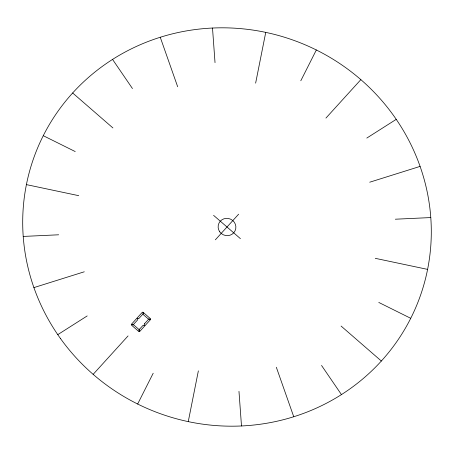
<?xml version="1.0" encoding="UTF-8"?>
<svg xmlns="http://www.w3.org/2000/svg" width="454" height="454" viewBox="0 0 454 454"><rect width="100%" height="100%" fill="white"/><g stroke="black" fill="none" stroke-linecap="round" stroke-linejoin="round"><path stroke-width="0.68" d="M188.257 421.624L198.364 370.856M255.636 83.144L265.743 32.376M137.658 404.02L153.197 373.233M300.803 80.767L316.342 49.98M93.149 374.357L128.068 335.915M215.361 239.814L238.639 214.186M325.932 118.085L360.851 79.643M57.766 334.649L87.196 315.927M366.804 138.073L396.234 119.351M33.908 287.603L84.279 271.793M369.721 182.207L420.092 166.397M23.216 236.432L58.657 234.792M395.343 219.208L430.784 217.568M26.406 184.613L78.735 195.674M375.265 258.326L427.594 269.387M43.266 135.689L75.222 151.568M378.778 302.432L410.734 318.311M72.651 92.979L112.915 127.943M213.579 215.344L240.421 238.656M341.085 326.057L381.349 361.021M112.552 59.412L132.46 88.553M321.54 365.447L341.448 394.588M160.256 37.256L177.667 86.754M276.333 367.246L293.744 416.744M212.506 28.034L215.026 62.641M238.974 391.359L241.494 425.966M137.812 318.634L137.545 319.985L133.345 324.61L131.467 324.218L136.75 318.402L137.812 318.634M139.14 329.649L138.782 331.465L131.564 325.2A0.732 0.709 21.5 0 1 131.302 324.548L133.896 325.092L139.14 329.649M143.175 312.363L142.817 314.179L138.896 318.498L137.029 318.095L142.176 312.431A0.738 0.715 21.5 0 1 143.175 312.363M144.412 323.844L144.145 325.195L145.206 325.427L150.49 319.61L148.617 319.219L144.412 323.844M139.616 329.122L139.123 331.624A0.732 0.709 21.5 0 0 139.787 331.403L144.928 325.734L143.061 325.331L139.616 329.122M143.498 312.641L143.124 314.452L148.066 318.736L150.643 319.281A0.732 0.709 21.5 0 0 150.399 318.629L143.498 312.641M60.535 338.605A205.225 198.233 21.5 0 0 412.805 314.077A205.225 198.233 21.5 0 0 207.66 28.318A205.225 198.233 21.5 0 0 60.535 338.605M219.764 231.852A8.921 8.62 21.5 0 0 235.081 230.785A8.921 8.62 21.5 0 0 226.16 218.363A8.921 8.62 21.5 0 0 219.764 231.852"/></g></svg>
